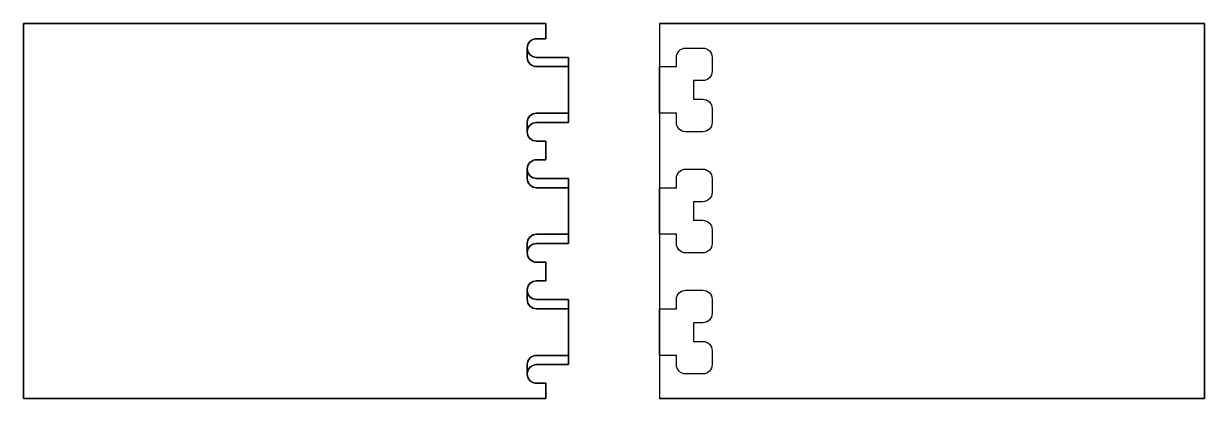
# Model space of a CAD drawing. Extents: x 0 to 520, y 0 to 165.
import ezdxf

# ---------------------------------------------------------------- set-up
doc = ezdxf.new("R2010")
doc.units = 0
doc.layers.add('1', color=7, linetype='CONTINUOUS')

# ---------------------------------------------------------------- blocks, each defined once
blk = doc.blocks.new('*M0')
at = {"layer": '1', "color": 7, "linetype": 'CONTINUOUS'}
for p, q in [((311.6, 154.25), (311.6, 154.25, 10)), ((311.6, 154.25, 10), (319.1, 154.25, 10)), ((311.6, 154.25), (319.1, 154.25)), ((319.1, 154.25), (319.1, 154.25, 10)), ((300, 146.05, 10), (307.5, 146.05, 10)), ((300, 146.05), (300, 146.05, 10)), ((300, 146.05), (307.5, 146.05)), ((300, 125.55), (300, 146.05)), ((307.5, 146.05, 10), (307.5, 150.15, 10)), ((307.5, 146.05), (307.5, 150.15)), ((307.5, 150.15), (307.5, 150.15, 10)), ((307.5, 146.05), (307.5, 146.05, 10)), ((323.2, 150.15), (323.2, 150.15, 10)), ((323.2, 150.15, 10), (323.2, 144, 10)), ((323.2, 150.15), (323.2, 144)), ((323.2, 144), (323.2, 144, 10)), ((315, 139.9, 10), (315, 131.7, 10)), ((315, 139.9), (315, 139.9, 10)), ((315, 139.9), (315, 131.7)), ((319.1, 139.9, 10), (315, 139.9, 10)), ((319.1, 139.9), (315, 139.9)), ((319.1, 139.9), (319.1, 139.9, 10)), ((315, 131.7), (315, 131.7, 10)), ((315, 131.7, 10), (319.1, 131.7, 10)), ((315, 131.7), (319.1, 131.7)), ((319.1, 131.7), (319.1, 131.7, 10)), ((307.5, 125.55, 10), (300, 125.55, 10)), ((307.5, 125.55), (300, 125.55)), ((300, 125.55, 10), (300, 125.55)), ((307.5, 121.45, 10), (307.5, 125.55, 10)), ((307.5, 121.45), (307.5, 125.55)), ((307.5, 125.55), (307.5, 125.55, 10)), ((323.2, 127.6), (323.2, 127.6, 10)), ((323.2, 127.6, 10), (323.2, 121.45, 10)), ((323.2, 127.6), (323.2, 121.45)), ((307.5, 121.45), (307.5, 121.45, 10)), ((323.2, 121.45), (323.2, 121.45, 10)), ((319.1, 117.35, 10), (311.6, 117.35, 10)), ((319.1, 117.35), (311.6, 117.35)), ((311.6, 117.35), (311.6, 117.35, 10)), ((319.1, 117.35), (319.1, 117.35, 10)), ((311.6, 100.95), (319.1, 100.95)), ((311.6, 100.95), (311.6, 100.95, 10)), ((311.6, 100.95, 10), (319.1, 100.95, 10)), ((319.1, 100.95), (319.1, 100.95, 10)), ((307.5, 92.75), (307.5, 96.85)), ((307.5, 92.75, 10), (307.5, 96.85, 10)), ((307.5, 96.85), (307.5, 96.85, 10)), ((323.2, 96.85), (323.2, 90.7)), ((323.2, 96.85), (323.2, 96.85, 10)), ((323.2, 96.85, 10), (323.2, 90.7, 10)), ((300, 72.25), (300, 92.75)), ((300, 92.75), (307.5, 92.75)), ((300, 92.75, 10), (307.5, 92.75, 10)), ((300, 92.75), (300, 92.75, 10)), ((307.5, 92.75), (307.5, 92.75, 10)), ((323.2, 90.7), (323.2, 90.7, 10)), ((315, 86.6, 10), (315, 78.4, 10)), ((315, 86.6), (315, 86.6, 10)), ((315, 86.6), (315, 78.4)), ((319.1, 86.6), (315, 86.6)), ((319.1, 86.6, 10), (315, 86.6, 10)), ((319.1, 86.6), (319.1, 86.6, 10)), ((315, 78.4), (315, 78.4, 10)), ((315, 78.4, 10), (319.1, 78.4, 10)), ((315, 78.4), (319.1, 78.4)), ((319.1, 78.4), (319.1, 78.4, 10)), ((323.2, 74.3), (323.2, 74.3, 10)), ((323.2, 74.3, 10), (323.2, 68.15, 10)), ((323.2, 74.3), (323.2, 68.15)), ((307.5, 72.25, 10), (300, 72.25, 10)), ((307.5, 72.25), (300, 72.25)), ((300, 72.25, 10), (300, 72.25)), ((307.5, 68.15, 10), (307.5, 72.25, 10)), ((307.5, 68.15), (307.5, 72.25)), ((307.5, 72.25), (307.5, 72.25, 10)), ((307.5, 68.15), (307.5, 68.15, 10)), ((323.2, 68.15), (323.2, 68.15, 10)), ((319.1, 64.05, 10), (311.6, 64.05, 10)), ((319.1, 64.05), (311.6, 64.05)), ((311.6, 64.05), (311.6, 64.05, 10)), ((319.1, 64.05), (319.1, 64.05, 10)), ((311.6, 47.65), (319.1, 47.65)), ((311.6, 47.65), (311.6, 47.65, 10)), ((311.6, 47.65, 10), (319.1, 47.65, 10)), ((319.1, 47.65), (319.1, 47.65, 10)), ((307.5, 39.45), (307.5, 43.55)), ((307.5, 39.45, 10), (307.5, 43.55, 10)), ((307.5, 43.55), (307.5, 43.55, 10)), ((323.2, 43.55), (323.2, 37.4)), ((323.2, 43.55), (323.2, 43.55, 10)), ((323.2, 43.55, 10), (323.2, 37.4, 10)), ((300, 18.95), (300, 39.45)), ((300, 39.45), (307.5, 39.45)), ((300, 39.45, 10), (307.5, 39.45, 10)), ((300, 39.45), (300, 39.45, 10)), ((307.5, 39.45), (307.5, 39.45, 10)), ((323.2, 37.4), (323.2, 37.4, 10)), ((315, 33.3, 10), (315, 25.1, 10)), ((315, 33.3), (315, 33.3, 10)), ((315, 33.3), (315, 25.1)), ((319.1, 33.3), (315, 33.3)), ((319.1, 33.3, 10), (315, 33.3, 10)), ((319.1, 33.3), (319.1, 33.3, 10)), ((315, 25.1), (315, 25.1, 10)), ((315, 25.1, 10), (319.1, 25.1, 10)), ((315, 25.1), (319.1, 25.1)), ((319.1, 25.1), (319.1, 25.1, 10)), ((323.2, 21), (323.2, 21, 10)), ((323.2, 21, 10), (323.2, 14.85, 10)), ((323.2, 21), (323.2, 14.85)), ((307.5, 18.95, 10), (300, 18.95, 10)), ((307.5, 18.95), (300, 18.95)), ((300, 18.95, 10), (300, 18.95)), ((307.5, 14.85, 10), (307.5, 18.95, 10)), ((307.5, 14.85), (307.5, 18.95)), ((307.5, 18.95), (307.5, 18.95, 10)), ((307.5, 14.85), (307.5, 14.85, 10)), ((319.1, 10.75, 10), (311.6, 10.75, 10)), ((319.1, 10.75), (311.6, 10.75)), ((311.6, 10.75), (311.6, 10.75, 10)), ((319.1, 10.75), (319.1, 10.75, 10)), ((323.2, 14.85), (323.2, 14.85, 10))]:
    blk.add_line(p, q, dxfattribs=at)
at = {"layer": '1', "color": 7, "linetype": 'CONTINUOUS', "extrusion": (0, 0, -1)}
for centre, start, end in [((-311.6, 150.15, -10), 0, 90), ((-311.6, 150.15), 0, 90), ((-319.1, 150.15, -10), 90, 180), ((-319.1, 150.15), 90, 180), ((-319.1, 144, -10), 180, 270), ((-319.1, 144), 180, 270), ((-319.1, 127.6, -10), 90, 180), ((-319.1, 127.6), 90, 180), ((-311.6, 121.45, -10), 270, 360), ((-311.6, 121.45), 270, 360), ((-319.1, 121.45, -10), 180, 270), ((-319.1, 121.45), 180, 270), ((-311.6, 96.85), 0, 90), ((-311.6, 96.85, -10), 0, 90), ((-319.1, 96.85), 90, 180), ((-319.1, 96.85, -10), 90, 180), ((-319.1, 90.7), 180, 270), ((-319.1, 90.7, -10), 180, 270), ((-319.1, 74.3, -10), 90, 180), ((-319.1, 74.3), 90, 180), ((-311.6, 68.15, -10), 270, 360), ((-311.6, 68.15), 270, 360), ((-319.1, 68.15, -10), 180, 270), ((-319.1, 68.15), 180, 270), ((-311.6, 43.55), 0, 90), ((-311.6, 43.55, -10), 0, 90), ((-319.1, 43.55), 90, 180), ((-319.1, 43.55, -10), 90, 180), ((-319.1, 37.4), 180, 270), ((-319.1, 37.4, -10), 180, 270), ((-319.1, 21, -10), 90, 180), ((-319.1, 21), 90, 180), ((-311.6, 14.85, -10), 270, 360), ((-311.6, 14.85), 270, 360), ((-319.1, 14.85, -10), 180, 270), ((-319.1, 14.85), 180, 270)]:
    blk.add_arc(centre, 4.1, start, end, dxfattribs=at)
blk = doc.blocks.new('*M1')
at = {"layer": '1', "color": 7, "linetype": 'CONTINUOUS'}
for p, q in [((300, 165, 15), (540, 165, 15)), ((300, 165, 15), (300, 146.05, 15)), ((300, 165), (300, 165, 15)), ((300, 165), (300, 0)), ((540, 165), (300, 165)), ((540, 165, 15), (540, 0, 15)), ((540, 165), (540, 165, 15)), ((540, 0), (540, 165)), ((300, 125.55, 15), (300, 92.75, 15)), ((300, 72.25, 15), (300, 39.45, 15)), ((300, 18.95, 15), (300, 0, 15)), ((540, 0, 15), (300, 0, 15)), ((300, 0, 15), (300, 0)), ((300, 0), (540, 0)), ((540, 0), (540, 0, 15))]:
    blk.add_line(p, q, dxfattribs=at)
blk = doc.blocks.new('*M2')
at = {"layer": '1', "color": 7, "linetype": 'CONTINUOUS'}
for name, p in [('*M1', (0, 0)), ('*M0', (0, 0, 5))]:
    blk.add_blockref(name, p, dxfattribs=at)
blk = doc.blocks.new('*M3')
at = {"layer": '1', "color": 7, "linetype": 'CONTINUOUS'}
for p, q in [((225.9, 150.15, -7.5), (239.99771, 150.15, -7.5)), ((225.9, 150.15), (225.9, 150.15, -7.5)), ((239.99771, 150.15), (225.9, 150.15)), ((239.99771, 150.15), (239.99771, 150.15, -7.5)), ((239.99771, 121.45, -7.5), (225.9, 121.45, -7.5)), ((225.9, 121.45), (239.99771, 121.45)), ((225.9, 121.45), (225.9, 121.45, -7.5)), ((239.99771, 121.45), (239.99771, 121.45, -7.5)), ((225.9, 96.85, -7.5), (239.99771, 96.85, -7.5)), ((225.9, 96.85), (225.9, 96.85, -7.5)), ((239.99771, 96.85), (225.9, 96.85)), ((239.99771, 96.85), (239.99771, 96.85, -7.5)), ((239.99771, 68.15, -7.5), (225.9, 68.15, -7.5)), ((225.9, 68.15), (239.99771, 68.15)), ((225.9, 68.15), (225.9, 68.15, -7.5)), ((239.99771, 68.15), (239.99771, 68.15, -7.5)), ((225.9, 43.55, -7.5), (239.99771, 43.55, -7.5)), ((225.9, 43.55), (225.9, 43.55, -7.5)), ((239.99771, 43.55), (225.9, 43.55)), ((239.99771, 43.55), (239.99771, 43.55, -7.5)), ((239.99771, 14.85, -7.5), (225.9, 14.85, -7.5)), ((225.9, 14.85), (239.99771, 14.85)), ((225.9, 14.85), (225.9, 14.85, -7.5)), ((239.99771, 14.85), (239.99771, 14.85, -7.5))]:
    blk.add_line(p, q, dxfattribs=at)
blk = doc.blocks.new('*M4')
at = {"layer": '1', "color": 7, "linetype": 'CONTINUOUS'}
for p, q in [((230, 165), (230, 158.35)), ((230, 158.35, 15), (230, 165, 15)), ((230, 165, 15), (230, 165)), ((230, 158.35), (225.9, 158.35)), ((225.9, 158.35, 7.5), (225.9, 158.35)), ((225.9, 158.35, 7.5), (225.9, 158.35, 15)), ((225.9, 158.35, 15), (230, 158.35, 15)), ((230, 158.35, 15), (230, 158.35)), ((221.8, 154.25), (221.8, 154.25, 15)), ((221.8, 154.25, 7.5), (221.8, 150.15, 7.5)), ((221.8, 150.15, 15), (221.8, 154.25, 15)), ((221.8, 154.25, 7.5), (221.8, 154.25, 15)), ((221.8, 150.15, 7.5), (221.8, 150.15, 15)), ((225.9, 150.15), (225.9, 150.15, 7.5)), ((225.9, 146.05, 7.5), (239.99771, 146.05, 7.5)), ((239.99771, 146.05, 15), (225.9, 146.05, 15)), ((225.9, 146.05, 7.5), (225.9, 146.05, 15)), ((239.99771, 150.15), (239.99771, 121.45)), ((239.99771, 146.05, 7.5), (239.99771, 150.15, 7.5)), ((239.99771, 125.55, 15), (239.99771, 146.05, 15)), ((239.99771, 146.05, 7.5), (239.99771, 146.05, 15)), ((239.99771, 125.55, 7.5), (225.9, 125.55, 7.5)), ((225.9, 125.55, 7.5), (225.9, 125.55, 15)), ((225.9, 125.55, 15), (239.99771, 125.55, 15)), ((239.99771, 121.45, 7.5), (239.99771, 125.55, 7.5)), ((239.99771, 125.55, 7.5), (239.99771, 125.55, 15)), ((221.8, 121.45, 7.5), (221.8, 117.35, 7.5)), ((221.8, 117.35, 15), (221.8, 121.45, 15)), ((221.8, 121.45, 7.5), (221.8, 121.45, 15)), ((221.8, 117.35), (221.8, 117.35, 7.5)), ((221.8, 117.35, 7.5), (221.8, 117.35, 15)), ((225.9, 113.25), (225.9, 113.25, 15)), ((225.9, 113.25), (230, 113.25)), ((230, 113.25, 15), (225.9, 113.25, 15)), ((225.9, 113.25, 15), (225.9, 113.25)), ((230, 113.25), (230, 105.05)), ((230, 105.05, 15), (230, 113.25, 15)), ((230, 113.25, 15), (230, 113.25)), ((230, 105.05), (225.9, 105.05)), ((225.9, 105.05, 7.5), (225.9, 105.05)), ((225.9, 105.05, 7.5), (225.9, 105.05, 15)), ((225.9, 105.05, 15), (230, 105.05, 15)), ((230, 105.05, 15), (230, 105.05)), ((221.8, 100.95), (221.8, 100.95, 15)), ((221.8, 96.85, 15), (221.8, 100.95, 15)), ((221.8, 100.95, 7.5), (221.8, 96.85, 7.5)), ((221.8, 100.95, 7.5), (221.8, 100.95, 15)), ((221.8, 96.85, 7.5), (221.8, 96.85, 15)), ((225.9, 96.85), (225.9, 96.85, 7.5)), ((239.99771, 96.85), (239.99771, 68.15)), ((239.99771, 92.75, 7.5), (239.99771, 96.85, 7.5)), ((239.99771, 92.75, 15), (225.9, 92.75, 15)), ((225.9, 92.75, 7.5), (239.99771, 92.75, 7.5)), ((225.9, 92.75, 7.5), (225.9, 92.75, 15)), ((239.99771, 72.25, 15), (239.99771, 92.75, 15)), ((239.99771, 92.75, 7.5), (239.99771, 92.75, 15)), ((221.8, 68.15, 7.5), (221.8, 64.05, 7.5)), ((221.8, 68.15, 7.5), (221.8, 68.15, 15)), ((221.8, 64.05, 15), (221.8, 68.15, 15)), ((239.99771, 72.25, 7.5), (225.9, 72.25, 7.5)), ((225.9, 72.25, 7.5), (225.9, 72.25, 15)), ((225.9, 72.25, 15), (239.99771, 72.25, 15)), ((239.99771, 68.15, 7.5), (239.99771, 72.25, 7.5)), ((239.99771, 72.25, 7.5), (239.99771, 72.25, 15)), ((221.8, 64.05), (221.8, 64.05, 7.5)), ((221.8, 64.05, 7.5), (221.8, 64.05, 15)), ((225.9, 59.95), (225.9, 59.95, 15)), ((225.9, 59.95), (230, 59.95)), ((230, 59.95, 15), (225.9, 59.95, 15)), ((225.9, 59.95, 15), (225.9, 59.95)), ((230, 59.95), (230, 51.75)), ((230, 51.75, 15), (230, 59.95, 15)), ((230, 59.95, 15), (230, 59.95)), ((221.8, 47.65), (221.8, 47.65, 15)), ((221.8, 47.65, 7.5), (221.8, 43.55, 7.5)), ((221.8, 43.55, 15), (221.8, 47.65, 15)), ((221.8, 47.65, 7.5), (221.8, 47.65, 15)), ((230, 51.75), (225.9, 51.75)), ((225.9, 51.75, 7.5), (225.9, 51.75)), ((225.9, 51.75, 7.5), (225.9, 51.75, 15)), ((225.9, 51.75, 15), (230, 51.75, 15)), ((230, 51.75, 15), (230, 51.75)), ((221.8, 43.55, 7.5), (221.8, 43.55, 15)), ((225.9, 43.55), (225.9, 43.55, 7.5)), ((239.99771, 43.55), (239.99771, 14.85)), ((239.99771, 39.45, 7.5), (239.99771, 43.55, 7.5)), ((225.9, 39.45, 7.5), (239.99771, 39.45, 7.5)), ((239.99771, 39.45, 15), (225.9, 39.45, 15)), ((225.9, 39.45, 7.5), (225.9, 39.45, 15)), ((239.99771, 18.95, 15), (239.99771, 39.45, 15)), ((239.99771, 39.45, 7.5), (239.99771, 39.45, 15)), ((239.99771, 18.95, 7.5), (225.9, 18.95, 7.5)), ((225.9, 18.95, 7.5), (225.9, 18.95, 15)), ((225.9, 18.95, 15), (239.99771, 18.95, 15)), ((239.99771, 14.85, 7.5), (239.99771, 18.95, 7.5)), ((239.99771, 18.95, 7.5), (239.99771, 18.95, 15)), ((221.8, 14.85, 7.5), (221.8, 10.75, 7.5)), ((221.8, 10.75, 15), (221.8, 14.85, 15)), ((221.8, 14.85, 7.5), (221.8, 14.85, 15)), ((221.8, 10.75), (221.8, 10.75, 7.5)), ((221.8, 10.75, 7.5), (221.8, 10.75, 15)), ((225.9, 6.65), (225.9, 6.65, 15)), ((225.9, 6.65), (230, 6.65)), ((230, 6.65, 15), (225.9, 6.65, 15)), ((225.9, 6.65, 7.5), (225.9, 6.65)), ((225.9, 6.65, 7.5), (225.9, 6.65, 15)), ((230, 6.65), (230, 0)), ((230, 0, 15), (230, 6.65, 15)), ((230, 6.65, 15), (230, 6.65)), ((230, 0), (230, 0, 15))]:
    blk.add_line(p, q, dxfattribs=at)
for centre, start, end in [((225.9, 154.25), 90, 270), ((225.9, 150.15, 7.5), 180, 270), ((225.9, 121.45, 7.5), 90, 180), ((225.9, 117.35), 90, 270), ((225.9, 100.95), 90, 270), ((225.9, 96.85, 7.5), 180, 270), ((225.9, 68.15, 7.5), 90, 180), ((225.9, 64.05), 90, 270), ((225.9, 47.65), 90, 270), ((225.9, 43.55, 7.5), 180, 270), ((225.9, 14.85, 7.5), 90, 180), ((225.9, 10.75), 90, 270)]:
    blk.add_arc(centre, 4.1, start, end, dxfattribs=at)
at = {"layer": '1', "color": 7, "linetype": 'CONTINUOUS', "extrusion": (0, 0, -1)}
for centre, start, end in [((-225.9, 154.25, -15), 0, 90), ((-225.9, 154.25, -7.5), 270, 360), ((-225.9, 150.15, -15), 270, 360), ((-225.9, 121.45, -15), 0, 90), ((-225.9, 117.35, -7.5), 360, 90), ((-225.9, 117.35, -15), 270, 360), ((-225.9, 100.95, -15), 0, 90), ((-225.9, 100.95, -7.5), 270, 360), ((-225.9, 96.85, -15), 270, 360), ((-225.9, 68.15, -15), 0, 90), ((-225.9, 64.05, -7.5), 360, 90), ((-225.9, 64.05, -15), 270, 360), ((-225.9, 47.65, -15), 0, 90), ((-225.9, 47.65, -7.5), 270, 360), ((-225.9, 43.55, -15), 270, 360), ((-225.9, 14.85, -15), 0, 90), ((-225.9, 10.75, -7.5), 360, 90), ((-225.9, 10.75, -15), 270, 360)]:
    blk.add_arc(centre, 4.1, start, end, dxfattribs=at)
blk = doc.blocks.new('*M5')
at = {"layer": '1', "color": 7, "linetype": 'CONTINUOUS'}
for p, q in [((0, 165), (0, 0)), ((230, 165), (0, 165)), ((0, 165, 15), (230, 165, 15)), ((0, 0, 15), (0, 165, 15)), ((0, 165), (0, 165, 15)), ((0, 0), (230, 0)), ((230, 0, 15), (0, 0, 15)), ((0, 0), (0, 0, 15))]:
    blk.add_line(p, q, dxfattribs=at)
blk = doc.blocks.new('*M6')
at = {"layer": '1', "color": 7, "linetype": 'CONTINUOUS'}
for name in ['*M5', '*M4']:
    blk.add_blockref(name, (0, 0), dxfattribs=at)
blk = doc.blocks.new('*M7')
at = {"layer": '1', "color": 7, "linetype": 'CONTINUOUS'}
for name, p in [('*M6', (0, 0)), ('*M3', (0, 0, 7.5))]:
    blk.add_blockref(name, p, dxfattribs=at)

msp = doc.modelspace()

# ---------------------------------------------------------------- linework, layer by layer
at = {"layer": '1', "color": 7, "linetype": 'CONTINUOUS'}
msp.add_lwpolyline([(230, 165), (230, 158.35), (225.9, 158.35), (225.9, 158.35, 0.414214), (221.8, 154.25), (221.8, 154.25), (221.8, 150.15), (221.8, 150.15, 0.414214), (225.9, 146.05), (225.89989, 146.05), (239.99771, 146.05), (239.99771, 125.55), (225.9, 125.55), (225.9, 125.55, 0.414214), (221.8, 121.45), (221.8, 121.45), (221.8, 117.35), (221.8, 117.35, 0.414214), (225.9, 113.25), (225.9, 113.25), (230, 113.25), (230, 105.05), (225.9, 105.05), (225.9, 105.05, 0.414214), (221.8, 100.95), (221.8, 100.95), (221.8, 96.85), (221.8, 96.85, 0.414214), (225.9, 92.75), (225.89989, 92.75), (239.99771, 92.75), (239.99771, 72.25), (225.9, 72.25), (225.9, 72.25, 0.414214), (221.8, 68.15), (221.8, 68.15), (221.8, 64.05), (221.8, 64.05, 0.414214), (225.9, 59.95), (225.9, 59.95), (230, 59.95), (230, 51.75), (225.9, 51.75), (225.9, 51.75, 0.414214), (221.8, 47.65), (221.8, 47.65), (221.8, 43.55), (221.8, 43.55, 0.414214), (225.9, 39.45), (225.89989, 39.45), (239.99771, 39.45), (239.99771, 18.95), (225.9, 18.95), (225.9, 18.95, 0.414214), (221.8, 14.85), (221.8, 14.85), (221.8, 10.75), (221.8, 10.75, 0.414214), (225.9, 6.65), (225.9, 6.65), (230, 6.65), (230, 0)], format="xyb", dxfattribs=at)

# ---------------------------------------------------------------- block references
for name, p in [('*M7', (0, 0)), ('*M2', (-20, 0))]:
    msp.add_blockref(name, p, dxfattribs=at)

doc.saveas('drawing.dxf')
